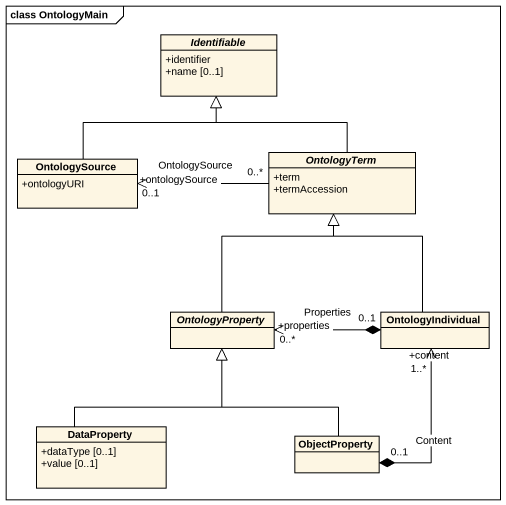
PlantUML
@startuml
mainframe class OntologyMain
hide circle
hide empty members
skinparam classAttributeIconSize 0
abstract class Identifiable {
  +identifier
  +name [0..1]
}
class OntologySource {
  +ontologyURI
}
abstract class OntologyTerm {
  +term
  +termAccession
}
abstract class OntologyProperty
class OntologyIndividual
class DataProperty {
  +dataType [0..1]
  +value [0..1]
}
class ObjectProperty
OntologySource -up-|> Identifiable
OntologySource "0..1\n+ontologySource" <-right- "0..*" OntologyTerm : OntologySource
OntologyTerm -up-|> Identifiable
OntologyProperty -up-|> OntologyTerm
OntologyProperty "0..*\n+properties" <-right-* "0..1" OntologyIndividual : Properties
OntologyIndividual -up-|> OntologyTerm
OntologyIndividual "1..*\n+content" <--* "0..1" ObjectProperty : Content
DataProperty -up-|> OntologyProperty
ObjectProperty -up-|> OntologyProperty
@enduml
